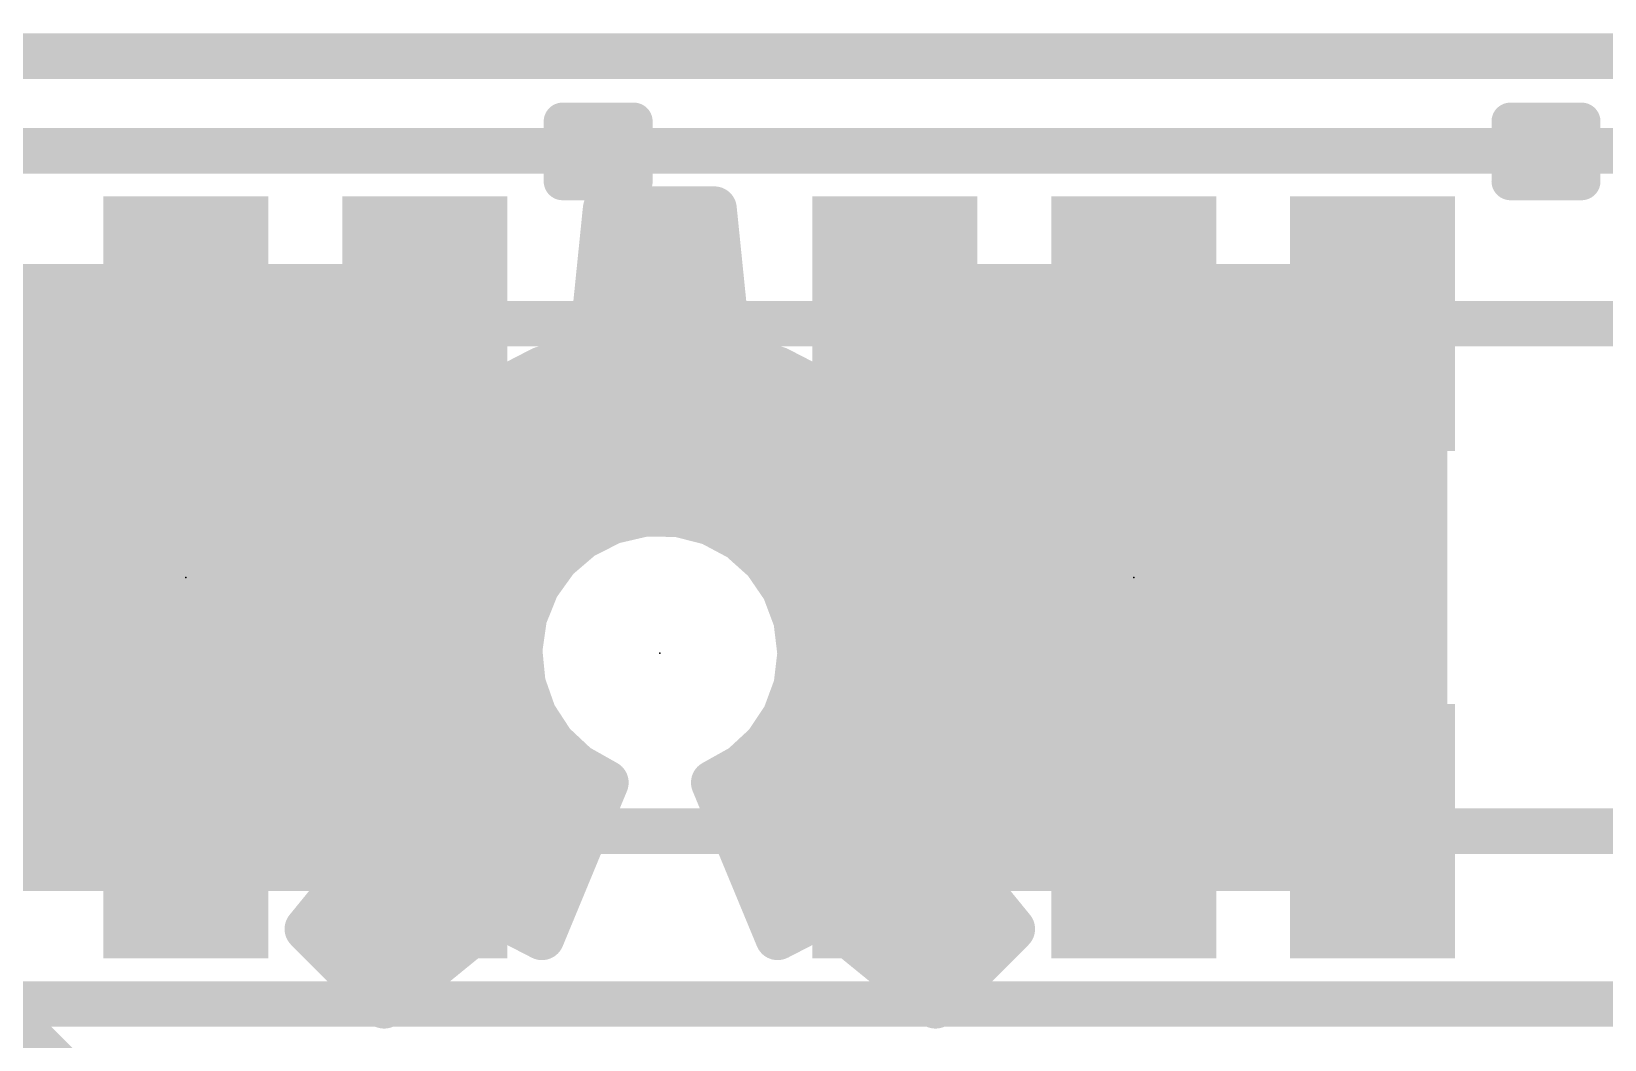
# Model space of a CAD drawing. Extents: x 0 to 108, y -62 to 34.
# Drawn here: x 18.22 to 23.48, y 6.39 to 9.77 of the extents above; entities that cross this region are included whole.
import ezdxf

# ---------------------------------------------------------------- set-up
doc = ezdxf.new("R2010")
doc.units = 0
for name, color, linetype in [('1', 12, 'CONTINUOUS'), ('16', 132, 'CONTINUOUS'), ('18', 110, 'CONTINUOUS'), ('21', 253, 'CONTINUOUS'), ('22', 253, 'CONTINUOUS'), ('23', 53, 'CONTINUOUS'), ('24', 53, 'CONTINUOUS'), ('29', 253, 'CONTINUOUS'), ('39', 12, 'CONTINUOUS'), ('51', 253, 'CONTINUOUS')]:
    doc.layers.add(name, color=color, linetype=linetype)

# ---------------------------------------------------------------- blocks, each defined once
blk = doc.blocks.new('RECT')
blk.add_solid([(-0.5, -0.5), (0.5, -0.5), (-0.5, 0.5), (0.5, 0.5)])
blk = doc.blocks.new('ROUNDV')
at = {"const_width": 0.5}
blk.add_lwpolyline([(0, -0.25, 1), (0, 0.25, 1), (0, -0.25)], format="xyb", dxfattribs=at)

msp = doc.modelspace()

# ---------------------------------------------------------------- linework, layer by layer
at = {"layer": '1', "const_width": 0.1524}
for points in [[(32.385, 9.6837), (8.5725, 9.6837)], [(32.0675, 9.3663), (8.255, 9.3663)], [(18.7325, 8.7875), (18.7325, 8.3185)], [(21.1075, 8.7875), (19.5325, 8.7875)], [(21.9075, 8.7875), (21.9075, 8.3185)], [(24.2825, 8.7875), (22.7075, 8.7875)], [(18.7325, 7.0875), (18.7325, 7.5883)], [(21.9075, 7.0875), (21.9075, 7.5883)], [(21.1075, 7.0875), (19.5325, 7.0875)], [(24.2825, 7.0875), (22.7075, 7.0875)], [(32.385, 6.5088), (8.5725, 6.5088)]]:
    msp.add_lwpolyline(points, dxfattribs=at)
at = {"layer": '1', "const_width": 0.0762}
for points in [[(18.7706, 8.7875, 1), (18.6944, 8.7875)], [(19.5325, 8.8256, 1), (19.5325, 8.7494)], [(21.1075, 8.7494, 1), (21.1075, 8.8256)], [(21.9456, 8.7875, 1), (21.8694, 8.7875)], [(22.7075, 8.8256, 1), (22.7075, 8.7494)], [(18.6944, 8.3185, 1), (18.7706, 8.3185)], [(21.8694, 8.3185, 1), (21.9456, 8.3185)], [(18.7706, 7.5883, 1), (18.6944, 7.5883)], [(21.9456, 7.5883, 1), (21.8694, 7.5883)], [(18.6944, 7.0875, 1), (18.7706, 7.0875)], [(19.5325, 7.1256, 1), (19.5325, 7.0494)], [(21.1075, 7.0494, 1), (21.1075, 7.1256)], [(21.8694, 7.0875, 1), (21.9456, 7.0875)], [(22.7075, 7.1256, 1), (22.7075, 7.0494)]]:
    msp.add_lwpolyline(points, format="xyb", dxfattribs=at)
at = {"layer": '16', "const_width": 0.1524}
msp.add_lwpolyline([(21.9075, 2.6987), (13.8113, 10.795)], dxfattribs=at)
at = {"layer": '21', "const_width": 0.127}
for points in [[(19.9945, 9.3645), (19.9945, 9.4645)], [(19.9945, 9.4645), (20.2325, 9.4645)], [(20.2325, 9.4645), (20.2325, 9.2645)], [(23.1695, 9.3645), (23.1695, 9.4645)], [(23.1695, 9.4645), (23.4075, 9.4645)], [(23.4075, 9.4645), (23.4075, 9.2645)], [(20.1325, 9.3645), (19.9945, 9.3645)], [(19.9945, 9.2645), (19.9945, 9.3645)], [(23.3075, 9.3645), (23.1695, 9.3645)], [(23.1695, 9.2645), (23.1695, 9.3645)], [(20.2325, 9.2645), (19.9945, 9.2645)], [(23.4075, 9.2645), (23.1695, 9.2645)]]:
    msp.add_lwpolyline(points, dxfattribs=at)
at = {"layer": '21', "const_width": 0.0635}
for points in [[(19.9945, 9.4963, 1), (19.9945, 9.4328)], [(20.0263, 9.4645, 1), (19.9628, 9.4645)], [(20.2643, 9.4645, 1), (20.2008, 9.4645)], [(20.2325, 9.4328, 1), (20.2325, 9.4963)], [(23.2013, 9.4645, 1), (23.1378, 9.4645)], [(23.1695, 9.4963, 1), (23.1695, 9.4328)], [(23.4393, 9.4645, 1), (23.3758, 9.4645)], [(23.4075, 9.4328, 1), (23.4075, 9.4963)], [(19.9945, 9.3963, 1), (19.9945, 9.3327)], [(20.0263, 9.3645, 1), (19.9628, 9.3645)], [(19.9628, 9.3645, 1), (20.0263, 9.3645)], [(20.1325, 9.3327, 1), (20.1325, 9.3963)], [(23.1695, 9.3963, 1), (23.1695, 9.3327)], [(23.2013, 9.3645, 1), (23.1378, 9.3645)], [(23.1378, 9.3645, 1), (23.2013, 9.3645)], [(23.3075, 9.3327, 1), (23.3075, 9.3963)], [(19.9945, 9.2963, 1), (19.9945, 9.2327)], [(20.2325, 9.2327, 1), (20.2325, 9.2963)], [(23.1695, 9.2963, 1), (23.1695, 9.2327)], [(23.4075, 9.2327, 1), (23.4075, 9.2963)], [(19.9628, 9.2645, 1), (20.0263, 9.2645)], [(20.2008, 9.2645, 1), (20.2643, 9.2645)], [(23.1378, 9.2645, 1), (23.2013, 9.2645)], [(23.3758, 9.2645, 1), (23.4393, 9.2645)]]:
    msp.add_lwpolyline(points, format="xyb", dxfattribs=at)
at = {"layer": '22', "const_width": 0.15}
for points in [[(20.088, 8.6884), (20.1372, 9.1723)], [(20.1349, 9.15), (20.5051, 9.15)], [(20.1372, 9.1723), (20.5028, 9.1723)], [(20.5028, 9.1723), (20.552, 8.6884)], [(20.1197, 9), (20.5203, 9)], [(19.138, 8.607), (19.3965, 8.8655)], [(19.381, 8.85), (19.4155, 8.85)], [(19.3965, 8.8655), (19.7735, 8.5581)], [(20.1044, 8.85), (20.5356, 8.85)], [(20.8665, 8.5581), (21.2435, 8.8655)], [(21.2245, 8.85), (21.259, 8.85)], [(21.2435, 8.8655), (21.502, 8.607)], [(19.231, 8.7), (19.5995, 8.7)], [(19.9253, 8.6363), (20.088, 8.6884)], [(20.0892, 8.7), (20.5508, 8.7)], [(20.552, 8.6884), (20.7147, 8.6363)], [(21.0405, 8.7), (21.409, 8.7)], [(19.7735, 8.5581), (19.9253, 8.6363)], [(20.7147, 8.6363), (20.8665, 8.5581)], [(19.4454, 8.23), (19.138, 8.607)], [(21.502, 8.607), (21.1946, 8.23)], [(19.1845, 8.55), (21.4555, 8.55)], [(19.3068, 8.4), (21.3332, 8.4)], [(19.3672, 8.0782), (19.4454, 8.23)], [(19.4291, 8.25), (21.2109, 8.25)], [(21.1946, 8.23), (21.2728, 8.0782)], [(20.269, 8.1493), (20.1598, 8.1239)], [(20.3812, 8.1481), (20.269, 8.1493)], [(20.4899, 8.1203), (20.3812, 8.1481)], [(19.3784, 8.1), (20.1127, 8.1)], [(20.1598, 8.1239), (20.0597, 8.0731)], [(20.5889, 8.0674), (20.4899, 8.1203)], [(20.5279, 8.1), (21.2616, 8.1)], [(19.3151, 7.9155), (19.3672, 8.0782)], [(20.0597, 8.0731), (19.9745, 8.0001)], [(20.6724, 7.9925), (20.5889, 8.0674)], [(21.2728, 8.0782), (21.3249, 7.9155)], [(19.9745, 8.0001), (19.9092, 7.9089)], [(20.7358, 7.8999), (20.6724, 7.9925)], [(19.3261, 7.95), (19.9386, 7.95)], [(20.7015, 7.95), (21.3139, 7.95)], [(18.8312, 7.8663), (19.3151, 7.9155)], [(19.9092, 7.9089), (19.8673, 7.8048)], [(20.7753, 7.7949), (20.7358, 7.8999)], [(21.3249, 7.9155), (21.8088, 7.8663)], [(18.8312, 7.5007), (18.8312, 7.8663)], [(21.8088, 7.8663), (21.8088, 7.5007)], [(18.8312, 7.8), (19.8667, 7.8)], [(19.8673, 7.8048), (19.8515, 7.6937)], [(20.7734, 7.8), (21.8088, 7.8)], [(20.7888, 7.6835), (20.7753, 7.7949)], [(19.8515, 7.6937), (19.8625, 7.582)], [(20.7759, 7.5741), (20.7888, 7.6835)], [(18.8312, 7.65), (19.8558, 7.65)], [(20.7848, 7.65), (21.8088, 7.65)], [(19.8625, 7.582), (19.8997, 7.4762)], [(20.7377, 7.4707), (20.7759, 7.5741)], [(19.3151, 7.4515), (18.8312, 7.5007)], [(18.8381, 7.5), (19.8913, 7.5)], [(19.8997, 7.4762), (19.961, 7.3822)], [(20.6765, 7.379), (20.7377, 7.4707)], [(20.7485, 7.5), (21.8019, 7.5)], [(21.8088, 7.5007), (21.3249, 7.4515)], [(19.3672, 7.2888), (19.3151, 7.4515)], [(21.3249, 7.4515), (21.2728, 7.2888)], [(19.961, 7.3822), (20.0428, 7.3055)], [(20.5956, 7.3042), (20.6765, 7.379)], [(19.3476, 7.35), (19.9953, 7.35)], [(20.0428, 7.3055), (20.1406, 7.2504)], [(20.4994, 7.2504), (20.5956, 7.3042)], [(20.6451, 7.35), (21.2924, 7.35)], [(19.4454, 7.137), (19.3672, 7.2888)], [(20.1406, 7.2504), (19.9253, 6.7307)], [(20.7147, 6.7307), (20.4994, 7.2504)], [(21.2728, 7.2888), (21.1946, 7.137)], [(19.413, 7.2), (20.1197, 7.2)], [(20.5203, 7.2), (21.2271, 7.2)], [(19.138, 6.76), (19.4454, 7.137)], [(21.1946, 7.137), (21.502, 6.76)], [(19.3745, 7.05), (20.0576, 7.05)], [(20.5824, 7.05), (21.2655, 7.05)], [(19.2522, 6.9), (19.9954, 6.9)], [(20.6446, 6.9), (21.3878, 6.9)], [(19.7735, 6.8089), (19.3965, 6.5015)], [(19.9253, 6.7307), (19.7735, 6.8089)], [(20.8665, 6.8089), (20.7147, 6.7307)], [(21.2435, 6.5015), (20.8665, 6.8089)], [(19.3965, 6.5015), (19.138, 6.76)], [(19.148, 6.75), (19.7013, 6.75)], [(19.8878, 6.75), (19.9333, 6.75)], [(20.7067, 6.75), (20.7522, 6.75)], [(20.9387, 6.75), (21.492, 6.75)], [(21.502, 6.76), (21.2435, 6.5015)], [(19.298, 6.6), (19.5173, 6.6)], [(21.1227, 6.6), (21.342, 6.6)]]:
    msp.add_lwpolyline(points, dxfattribs=at)
at = {"layer": '22', "const_width": 0.075}
for points in [[(20.1349, 9.1875, 1), (20.1349, 9.1125)], [(20.1372, 9.2098, 1), (20.1372, 9.1348)], [(20.1745, 9.1685, 1), (20.0999, 9.1761)], [(20.5401, 9.1761, 1), (20.4655, 9.1685)], [(20.5028, 9.1348, 1), (20.5028, 9.2098)], [(20.5051, 9.1125, 1), (20.5051, 9.1875)], [(20.1197, 9.0375, 1), (20.1197, 8.9625)], [(20.5203, 8.9625, 1), (20.5203, 9.0375)], [(19.381, 8.8875, 1), (19.381, 8.8125)], [(19.4202, 8.8946, 1), (19.3728, 8.8364)], [(19.423, 8.839, 1), (19.37, 8.892)], [(19.4155, 8.8125, 1), (19.4155, 8.8875)], [(20.1044, 8.8875, 1), (20.1044, 8.8125)], [(20.5356, 8.8125, 1), (20.5356, 8.8875)], [(21.2245, 8.8875, 1), (21.2245, 8.8125)], [(21.27, 8.892, 1), (21.217, 8.839)], [(21.2672, 8.8364, 1), (21.2198, 8.8946)], [(21.259, 8.8125, 1), (21.259, 8.8875)], [(19.231, 8.7375, 1), (19.231, 8.6625)], [(19.5995, 8.6625, 1), (19.5995, 8.7375)], [(20.0892, 8.7375, 1), (20.0892, 8.6625)], [(20.0994, 8.6527, 1), (20.0766, 8.7241)], [(20.5634, 8.7241, 1), (20.5406, 8.6527)], [(20.5508, 8.6625, 1), (20.5508, 8.7375)], [(21.0405, 8.7375, 1), (21.0405, 8.6625)], [(21.409, 8.6625, 1), (21.409, 8.7375)], [(19.9139, 8.672, 1), (19.9368, 8.6006)], [(19.9425, 8.603, 1), (19.9082, 8.6697)], [(20.0507, 8.6922, 1), (20.1253, 8.6846)], [(20.5147, 8.6846, 1), (20.5893, 8.6922)], [(20.7318, 8.6697, 1), (20.6975, 8.603)], [(20.7032, 8.6006, 1), (20.7261, 8.672)], [(19.1671, 8.6307, 1), (19.1089, 8.5833)], [(19.1115, 8.6335, 1), (19.1645, 8.5805)], [(21.5311, 8.5833, 1), (21.4729, 8.6307)], [(21.4755, 8.5805, 1), (21.5285, 8.6335)], [(19.1845, 8.5875, 1), (19.1845, 8.5125)], [(19.7563, 8.5914, 1), (19.7907, 8.5248)], [(19.7498, 8.529, 1), (19.7972, 8.5872)], [(20.8428, 8.5872, 1), (20.8902, 8.529)], [(20.8493, 8.5248, 1), (20.8837, 8.5914)], [(21.4555, 8.5125, 1), (21.4555, 8.5875)], [(19.3068, 8.4375, 1), (19.3068, 8.3625)], [(21.3332, 8.3625, 1), (21.3332, 8.4375)], [(19.4291, 8.2875, 1), (19.4291, 8.2125)], [(19.4787, 8.2128, 1), (19.4121, 8.2472)], [(19.4163, 8.2063, 1), (19.4745, 8.2537)], [(21.2279, 8.2472, 1), (21.1613, 8.2128)], [(21.1655, 8.2537, 1), (21.2237, 8.2063)], [(21.2109, 8.2125, 1), (21.2109, 8.2875)], [(20.2694, 8.1868, 1), (20.2686, 8.1118)], [(20.2775, 8.1128, 1), (20.2605, 8.1859)], [(20.3905, 8.1844, 1), (20.3719, 8.1118)], [(20.3808, 8.1106, 1), (20.3816, 8.1856)], [(19.3784, 8.1375, 1), (19.3784, 8.0625)], [(20.1127, 8.0625, 1), (20.1127, 8.1375)], [(20.1512, 8.1604, 1), (20.1683, 8.0873)], [(20.1767, 8.0904, 1), (20.1428, 8.1573)], [(20.5076, 8.1533, 1), (20.4722, 8.0872)], [(20.4806, 8.0839, 1), (20.4992, 8.1566)], [(20.5279, 8.1375, 1), (20.5279, 8.0625)], [(21.2616, 8.0625, 1), (21.2616, 8.1375)], [(19.3338, 8.0953, 1), (19.4005, 8.061)], [(19.4029, 8.0667, 1), (19.3315, 8.0896)], [(20.0427, 8.1066, 1), (20.0766, 8.0397)], [(20.0841, 8.0447, 1), (20.0353, 8.1016)], [(20.6139, 8.0953, 1), (20.5639, 8.0395)], [(20.5712, 8.0343, 1), (20.6066, 8.1005)], [(21.3085, 8.0896, 1), (21.2371, 8.0667)], [(21.2395, 8.061, 1), (21.3062, 8.0953)], [(19.9501, 8.0285, 1), (19.9989, 7.9716)], [(20.005, 7.9782, 1), (19.944, 8.0219)], [(20.7034, 8.0137, 1), (20.6415, 7.9713)], [(19.3261, 7.9875, 1), (19.3261, 7.9125)], [(19.9386, 7.9125, 1), (19.9386, 7.9875)], [(20.6474, 7.9646, 1), (20.6975, 8.0204)], [(20.7015, 7.9875, 1), (20.7015, 7.9125)], [(21.3139, 7.9125, 1), (21.3139, 7.9875)], [(19.2794, 7.9269, 1), (19.3508, 7.9041)], [(19.3189, 7.8782, 1), (19.3113, 7.9528)], [(19.8787, 7.9307, 1), (19.9396, 7.887)], [(19.9439, 7.8949, 1), (19.8744, 7.9229)], [(20.7709, 7.9131, 1), (20.7007, 7.8867)], [(20.7049, 7.8787, 1), (20.7668, 7.9211)], [(21.3287, 7.9528, 1), (21.3211, 7.8782)], [(21.2892, 7.9041, 1), (21.3606, 7.9269)], [(18.8687, 7.8663, 1), (18.7937, 7.8663)], [(18.8274, 7.9036, 1), (18.835, 7.829)], [(21.8463, 7.8663, 1), (21.7713, 7.8663)], [(21.805, 7.829, 1), (21.8126, 7.9036)], [(18.8312, 7.8375, 1), (18.8312, 7.7625)], [(19.8325, 7.8187, 1), (19.9021, 7.7908)], [(19.9045, 7.7995, 1), (19.8302, 7.8101)], [(19.8667, 7.7625, 1), (19.8667, 7.8375)], [(20.7734, 7.8375, 1), (20.7734, 7.7625)], [(20.8126, 7.7994, 1), (20.7381, 7.7904)], [(21.8088, 7.7625, 1), (21.8088, 7.8375)], [(20.7403, 7.7817, 1), (20.8104, 7.8081)], [(19.8888, 7.6973, 1), (19.8141, 7.69)], [(20.826, 7.6791, 1), (20.7516, 7.6879)], [(18.8312, 7.6875, 1), (18.8312, 7.6125)], [(19.8143, 7.699, 1), (19.8886, 7.6884)], [(19.8558, 7.6125, 1), (19.8558, 7.6875)], [(20.7848, 7.6875, 1), (20.7848, 7.6125)], [(20.7516, 7.679, 1), (20.826, 7.688)], [(21.8088, 7.6125, 1), (21.8088, 7.6875)], [(19.8978, 7.5945, 1), (19.8271, 7.5696)], [(20.811, 7.5611, 1), (20.7407, 7.587)], [(19.8251, 7.5783, 1), (19.8998, 7.5857)], [(20.7386, 7.5785, 1), (20.8131, 7.5697)], [(18.835, 7.538, 1), (18.8274, 7.4634)], [(18.7937, 7.5007, 1), (18.8687, 7.5007)], [(18.8381, 7.5375, 1), (18.8381, 7.4625)], [(19.9311, 7.4966, 1), (19.8682, 7.4557)], [(19.8913, 7.4625, 1), (19.8913, 7.5375)], [(20.7689, 7.4498, 1), (20.7065, 7.4915)], [(20.7485, 7.5375, 1), (20.7485, 7.4625)], [(21.7713, 7.5007, 1), (21.8463, 7.5007)], [(21.8019, 7.4625, 1), (21.8019, 7.5375)], [(21.8126, 7.4634, 1), (21.805, 7.538)], [(19.3508, 7.4629, 1), (19.2794, 7.4401)], [(19.3113, 7.4142, 1), (19.3189, 7.4888)], [(19.8643, 7.4637, 1), (19.935, 7.4886)], [(20.7025, 7.4836, 1), (20.7729, 7.4577)], [(21.3211, 7.4888, 1), (21.3287, 7.4142)], [(21.3606, 7.4401, 1), (21.2892, 7.4629)], [(19.9866, 7.4095, 1), (19.9353, 7.3548)], [(19.9295, 7.3617, 1), (19.9924, 7.4027)], [(20.6453, 7.3999, 1), (20.7077, 7.3582)], [(20.7019, 7.3515, 1), (20.651, 7.4066)], [(19.3476, 7.3875, 1), (19.3476, 7.3125)], [(19.9953, 7.3125, 1), (19.9953, 7.3875)], [(20.0612, 7.3381, 1), (20.0244, 7.2728)], [(20.6139, 7.2715, 1), (20.5772, 7.337)], [(20.6451, 7.3875, 1), (20.6451, 7.3125)], [(21.2924, 7.3125, 1), (21.2924, 7.3875)], [(19.4005, 7.306, 1), (19.3338, 7.2717)], [(19.3315, 7.2774, 1), (19.4029, 7.3003)], [(20.0172, 7.2781, 1), (20.0685, 7.3328)], [(20.1752, 7.236, 1), (20.106, 7.2648)], [(20.534, 7.2648, 1), (20.4648, 7.236)], [(20.5701, 7.3318, 1), (20.621, 7.2767)], [(21.2371, 7.3003, 1), (21.3085, 7.2774)], [(21.3062, 7.2717, 1), (21.2395, 7.306)], [(19.413, 7.2375, 1), (19.413, 7.1625)], [(20.1197, 7.1625, 1), (20.1197, 7.2375)], [(20.1222, 7.2177, 1), (20.159, 7.2831)], [(20.4811, 7.2831, 1), (20.5177, 7.2177)], [(20.5203, 7.2375, 1), (20.5203, 7.1625)], [(21.2271, 7.1625, 1), (21.2271, 7.2375)], [(19.4121, 7.1198, 1), (19.4787, 7.1542)], [(19.4745, 7.1133, 1), (19.4163, 7.1607)], [(21.2237, 7.1607, 1), (21.1655, 7.1133)], [(21.1613, 7.1542, 1), (21.2279, 7.1198)], [(19.3745, 7.0875, 1), (19.3745, 7.0125)], [(20.0576, 7.0125, 1), (20.0576, 7.0875)], [(20.5824, 7.0875, 1), (20.5824, 7.0125)], [(21.2655, 7.0125, 1), (21.2655, 7.0875)], [(19.2522, 6.9375, 1), (19.2522, 6.8625)], [(19.9954, 6.8625, 1), (19.9954, 6.9375)], [(20.6446, 6.9375, 1), (20.6446, 6.8625)], [(21.3878, 6.8625, 1), (21.3878, 6.9375)], [(19.7907, 6.8422, 1), (19.7563, 6.7756)], [(19.7972, 6.7798, 1), (19.7498, 6.838)], [(20.8902, 6.838, 1), (20.8428, 6.7798)], [(20.8837, 6.7756, 1), (20.8493, 6.8422)], [(19.1645, 6.7865, 1), (19.1115, 6.7335)], [(19.1089, 6.7837, 1), (19.1671, 6.7363)], [(19.148, 6.7875, 1), (19.148, 6.7125)], [(19.7013, 6.7125, 1), (19.7013, 6.7875)], [(19.8878, 6.7875, 1), (19.8878, 6.7125)], [(19.9081, 6.6974, 1), (19.9425, 6.764)], [(19.9333, 6.7125, 1), (19.9333, 6.7875)], [(20.7067, 6.7875, 1), (20.7067, 6.7125)], [(20.6975, 6.764, 1), (20.7319, 6.6974)], [(20.7522, 6.7125, 1), (20.7522, 6.7875)], [(20.9387, 6.7875, 1), (20.9387, 6.7125)], [(21.4729, 6.7363, 1), (21.5311, 6.7837)], [(21.5285, 6.7335, 1), (21.4755, 6.7865)], [(21.492, 6.7125, 1), (21.492, 6.7875)], [(19.8907, 6.7451, 1), (19.9599, 6.7163)], [(20.6801, 6.7163, 1), (20.7493, 6.7451)], [(19.298, 6.6375, 1), (19.298, 6.5625)], [(19.5173, 6.5625, 1), (19.5173, 6.6375)], [(21.1227, 6.6375, 1), (21.1227, 6.5625)], [(21.342, 6.5625, 1), (21.342, 6.6375)], [(19.3728, 6.5306, 1), (19.4202, 6.4724)], [(19.37, 6.475, 1), (19.423, 6.528)], [(21.217, 6.528, 1), (21.27, 6.475)], [(21.2198, 6.4724, 1), (21.2672, 6.5306)]]:
    msp.add_lwpolyline(points, format="xyb", dxfattribs=at)
at = {"layer": '23'}
for p in [(18.7325, 7.9375), (21.9075, 7.9375)]:
    msp.add_point(p, dxfattribs=at)
at = {"layer": '24'}
msp.add_point((20.32, 7.6835), dxfattribs=at)
at = {"layer": '51', "const_width": 0.1}
for points in [[(17.7325, 8.9375), (19.7325, 8.9375)], [(19.7325, 8.9375), (19.7325, 6.9375)], [(20.9075, 6.9375), (20.9075, 8.9375)], [(20.9075, 8.9375), (22.9075, 8.9375)], [(22.9075, 8.9375), (22.9075, 6.9375)], [(18.8825, 8.8875), (18.5825, 8.8875)], [(18.5825, 8.8875), (18.5825, 8.3875)], [(18.8825, 8.3875), (18.8825, 8.8875)], [(19.6825, 8.8875), (19.3825, 8.8875)], [(19.3825, 8.8875), (19.3825, 8.3875)], [(19.6825, 8.3875), (19.6825, 8.8875)], [(21.2575, 8.8875), (20.9575, 8.8875)], [(20.9575, 8.8875), (20.9575, 8.3875)], [(21.2575, 8.3875), (21.2575, 8.8875)], [(22.0575, 8.8875), (21.7575, 8.8875)], [(21.7575, 8.8875), (21.7575, 8.3875)], [(22.0575, 8.3875), (22.0575, 8.8875)], [(22.8575, 8.8875), (22.5575, 8.8875)], [(22.5575, 8.8875), (22.5575, 8.3875)], [(22.8575, 8.3875), (22.8575, 8.8875)], [(18.5825, 8.3875), (18.8825, 8.3875)], [(19.3825, 8.3875), (19.6825, 8.3875)], [(20.9575, 8.3875), (21.2575, 8.3875)], [(21.7575, 8.3875), (22.0575, 8.3875)], [(22.5575, 8.3875), (22.8575, 8.3875)], [(18.5825, 6.9875), (18.5825, 7.4875)], [(18.5825, 7.4875), (18.8825, 7.4875)], [(18.8825, 7.4875), (18.8825, 6.9875)], [(19.3825, 7.4875), (19.3825, 6.9875)], [(19.6825, 7.4875), (19.3825, 7.4875)], [(19.6825, 6.9875), (19.6825, 7.4875)], [(20.9575, 6.9875), (20.9575, 7.4875)], [(20.9575, 7.4875), (21.2575, 7.4875)], [(21.2575, 7.4875), (21.2575, 6.9875)], [(21.7575, 6.9875), (21.7575, 7.4875)], [(21.7575, 7.4875), (22.0575, 7.4875)], [(22.0575, 7.4875), (22.0575, 6.9875)], [(22.5575, 7.4875), (22.5575, 6.9875)], [(22.8575, 7.4875), (22.5575, 7.4875)], [(22.8575, 6.9875), (22.8575, 7.4875)], [(18.8825, 6.9875), (18.5825, 6.9875)], [(19.3825, 6.9875), (19.6825, 6.9875)], [(21.2575, 6.9875), (20.9575, 6.9875)], [(22.0575, 6.9875), (21.7575, 6.9875)], [(22.5575, 6.9875), (22.8575, 6.9875)], [(19.7325, 6.9375), (17.7325, 6.9375)], [(22.9075, 6.9375), (20.9075, 6.9375)]]:
    msp.add_lwpolyline(points, dxfattribs=at)
at = {"layer": '51', "const_width": 0.05}
for points in [[(19.7575, 8.9375, 1), (19.7075, 8.9375)], [(19.7325, 8.9125, 1), (19.7325, 8.9625)], [(20.9325, 8.9375, 1), (20.8825, 8.9375)], [(20.9075, 8.9625, 1), (20.9075, 8.9125)], [(22.9325, 8.9375, 1), (22.8825, 8.9375)], [(22.9075, 8.9125, 1), (22.9075, 8.9625)], [(18.5825, 8.9125, 1), (18.5825, 8.8625)], [(18.6075, 8.8875, 1), (18.5575, 8.8875)], [(18.9075, 8.8875, 1), (18.8575, 8.8875)], [(18.8825, 8.8625, 1), (18.8825, 8.9125)], [(19.3825, 8.9125, 1), (19.3825, 8.8625)], [(19.4075, 8.8875, 1), (19.3575, 8.8875)], [(19.7075, 8.8875, 1), (19.6575, 8.8875)], [(19.6825, 8.8625, 1), (19.6825, 8.9125)], [(20.9575, 8.9125, 1), (20.9575, 8.8625)], [(20.9825, 8.8875, 1), (20.9325, 8.8875)], [(21.2825, 8.8875, 1), (21.2325, 8.8875)], [(21.2575, 8.8625, 1), (21.2575, 8.9125)], [(21.7575, 8.9125, 1), (21.7575, 8.8625)], [(21.7825, 8.8875, 1), (21.7325, 8.8875)], [(22.0825, 8.8875, 1), (22.0325, 8.8875)], [(22.0575, 8.8625, 1), (22.0575, 8.9125)], [(22.5575, 8.9125, 1), (22.5575, 8.8625)], [(22.5825, 8.8875, 1), (22.5325, 8.8875)], [(22.8825, 8.8875, 1), (22.8325, 8.8875)], [(22.8575, 8.8625, 1), (22.8575, 8.9125)], [(18.5825, 8.4125, 1), (18.5825, 8.3625)], [(18.8825, 8.3625, 1), (18.8825, 8.4125)], [(19.3825, 8.4125, 1), (19.3825, 8.3625)], [(19.6825, 8.3625, 1), (19.6825, 8.4125)], [(20.9575, 8.4125, 1), (20.9575, 8.3625)], [(21.2575, 8.3625, 1), (21.2575, 8.4125)], [(21.7575, 8.4125, 1), (21.7575, 8.3625)], [(22.0575, 8.3625, 1), (22.0575, 8.4125)], [(22.5575, 8.4125, 1), (22.5575, 8.3625)], [(22.8575, 8.3625, 1), (22.8575, 8.4125)], [(18.5575, 8.3875, 1), (18.6075, 8.3875)], [(18.8575, 8.3875, 1), (18.9075, 8.3875)], [(19.3575, 8.3875, 1), (19.4075, 8.3875)], [(19.6575, 8.3875, 1), (19.7075, 8.3875)], [(20.9325, 8.3875, 1), (20.9825, 8.3875)], [(21.2325, 8.3875, 1), (21.2825, 8.3875)], [(21.7325, 8.3875, 1), (21.7825, 8.3875)], [(22.0325, 8.3875, 1), (22.0825, 8.3875)], [(22.5325, 8.3875, 1), (22.5825, 8.3875)], [(22.8325, 8.3875, 1), (22.8825, 8.3875)], [(18.6075, 7.4875, 1), (18.5575, 7.4875)], [(18.5825, 7.5125, 1), (18.5825, 7.4625)], [(18.9075, 7.4875, 1), (18.8575, 7.4875)], [(18.8825, 7.4625, 1), (18.8825, 7.5125)], [(19.4075, 7.4875, 1), (19.3575, 7.4875)], [(19.3825, 7.5125, 1), (19.3825, 7.4625)], [(19.7075, 7.4875, 1), (19.6575, 7.4875)], [(19.6825, 7.4625, 1), (19.6825, 7.5125)], [(20.9825, 7.4875, 1), (20.9325, 7.4875)], [(20.9575, 7.5125, 1), (20.9575, 7.4625)], [(21.2825, 7.4875, 1), (21.2325, 7.4875)], [(21.2575, 7.4625, 1), (21.2575, 7.5125)], [(21.7825, 7.4875, 1), (21.7325, 7.4875)], [(21.7575, 7.5125, 1), (21.7575, 7.4625)], [(22.0825, 7.4875, 1), (22.0325, 7.4875)], [(22.0575, 7.4625, 1), (22.0575, 7.5125)], [(22.5825, 7.4875, 1), (22.5325, 7.4875)], [(22.5575, 7.5125, 1), (22.5575, 7.4625)], [(22.8825, 7.4875, 1), (22.8325, 7.4875)], [(22.8575, 7.4625, 1), (22.8575, 7.5125)], [(18.5825, 7.0125, 1), (18.5825, 6.9625)], [(18.5575, 6.9875, 1), (18.6075, 6.9875)], [(18.8575, 6.9875, 1), (18.9075, 6.9875)], [(18.8825, 6.9625, 1), (18.8825, 7.0125)], [(19.3825, 7.0125, 1), (19.3825, 6.9625)], [(19.3575, 6.9875, 1), (19.4075, 6.9875)], [(19.6575, 6.9875, 1), (19.7075, 6.9875)], [(19.6825, 6.9625, 1), (19.6825, 7.0125)], [(20.9575, 7.0125, 1), (20.9575, 6.9625)], [(20.9325, 6.9875, 1), (20.9825, 6.9875)], [(21.2325, 6.9875, 1), (21.2825, 6.9875)], [(21.2575, 6.9625, 1), (21.2575, 7.0125)], [(21.7575, 7.0125, 1), (21.7575, 6.9625)], [(21.7325, 6.9875, 1), (21.7825, 6.9875)], [(22.0325, 6.9875, 1), (22.0825, 6.9875)], [(22.0575, 6.9625, 1), (22.0575, 7.0125)], [(22.5575, 7.0125, 1), (22.5575, 6.9625)], [(22.5325, 6.9875, 1), (22.5825, 6.9875)], [(22.8325, 6.9875, 1), (22.8825, 6.9875)], [(22.8575, 6.9625, 1), (22.8575, 7.0125)], [(19.7075, 6.9375, 1), (19.7575, 6.9375)], [(19.7325, 6.9125, 1), (19.7325, 6.9625)], [(20.9075, 6.9625, 1), (20.9075, 6.9125)], [(20.8825, 6.9375, 1), (20.9325, 6.9375)], [(22.8825, 6.9375, 1), (22.9325, 6.9375)], [(22.9075, 6.9125, 1), (22.9075, 6.9625)]]:
    msp.add_lwpolyline(points, format="xyb", dxfattribs=at)

# ---------------------------------------------------------------- block references
at = {"layer": '1', "xscale": 0.7, "yscale": 0.4, "rotation": 90}
for p in [(18.7325, 8.7875), (19.5325, 8.7875), (21.1075, 8.7875), (21.9075, 8.7875), (22.7075, 8.7875), (18.7325, 7.0875), (19.5325, 7.0875), (21.1075, 7.0875), (21.9075, 7.0875), (22.7075, 7.0875)]:
    msp.add_blockref('RECT', p, dxfattribs=at)
at = {"layer": '18', "xscale": 0.508, "yscale": 0.508}
for p in [(18.7325, 8.3185), (18.7325, 8.3185), (21.9075, 8.3185), (21.9075, 8.3185), (18.7325, 7.5883), (18.7325, 7.5883), (21.9075, 7.5883), (21.9075, 7.5883)]:
    msp.add_blockref('ROUNDV', p, dxfattribs=at)
at = {"layer": '29', "xscale": 0.8524, "yscale": 0.5524, "rotation": 90}
for p in [(18.7325, 8.7875), (19.5325, 8.7875), (21.1075, 8.7875), (21.9075, 8.7875), (22.7075, 8.7875), (18.7325, 7.0875), (19.5325, 7.0875), (21.1075, 7.0875), (21.9075, 7.0875), (22.7075, 7.0875)]:
    msp.add_blockref('RECT', p, dxfattribs=at)
at = {"layer": '39', "xscale": 2.032, "yscale": 2.032}
for p in [(18.7325, 7.9375), (21.9075, 7.9375)]:
    msp.add_blockref('RECT', p, dxfattribs=at)
at = {"layer": '51', "xscale": 0.508, "yscale": 0.254}
for p in [(18.7325, 7.8105), (21.9075, 7.8105)]:
    msp.add_blockref('RECT', p, dxfattribs=at)

doc.saveas('drawing.dxf')
